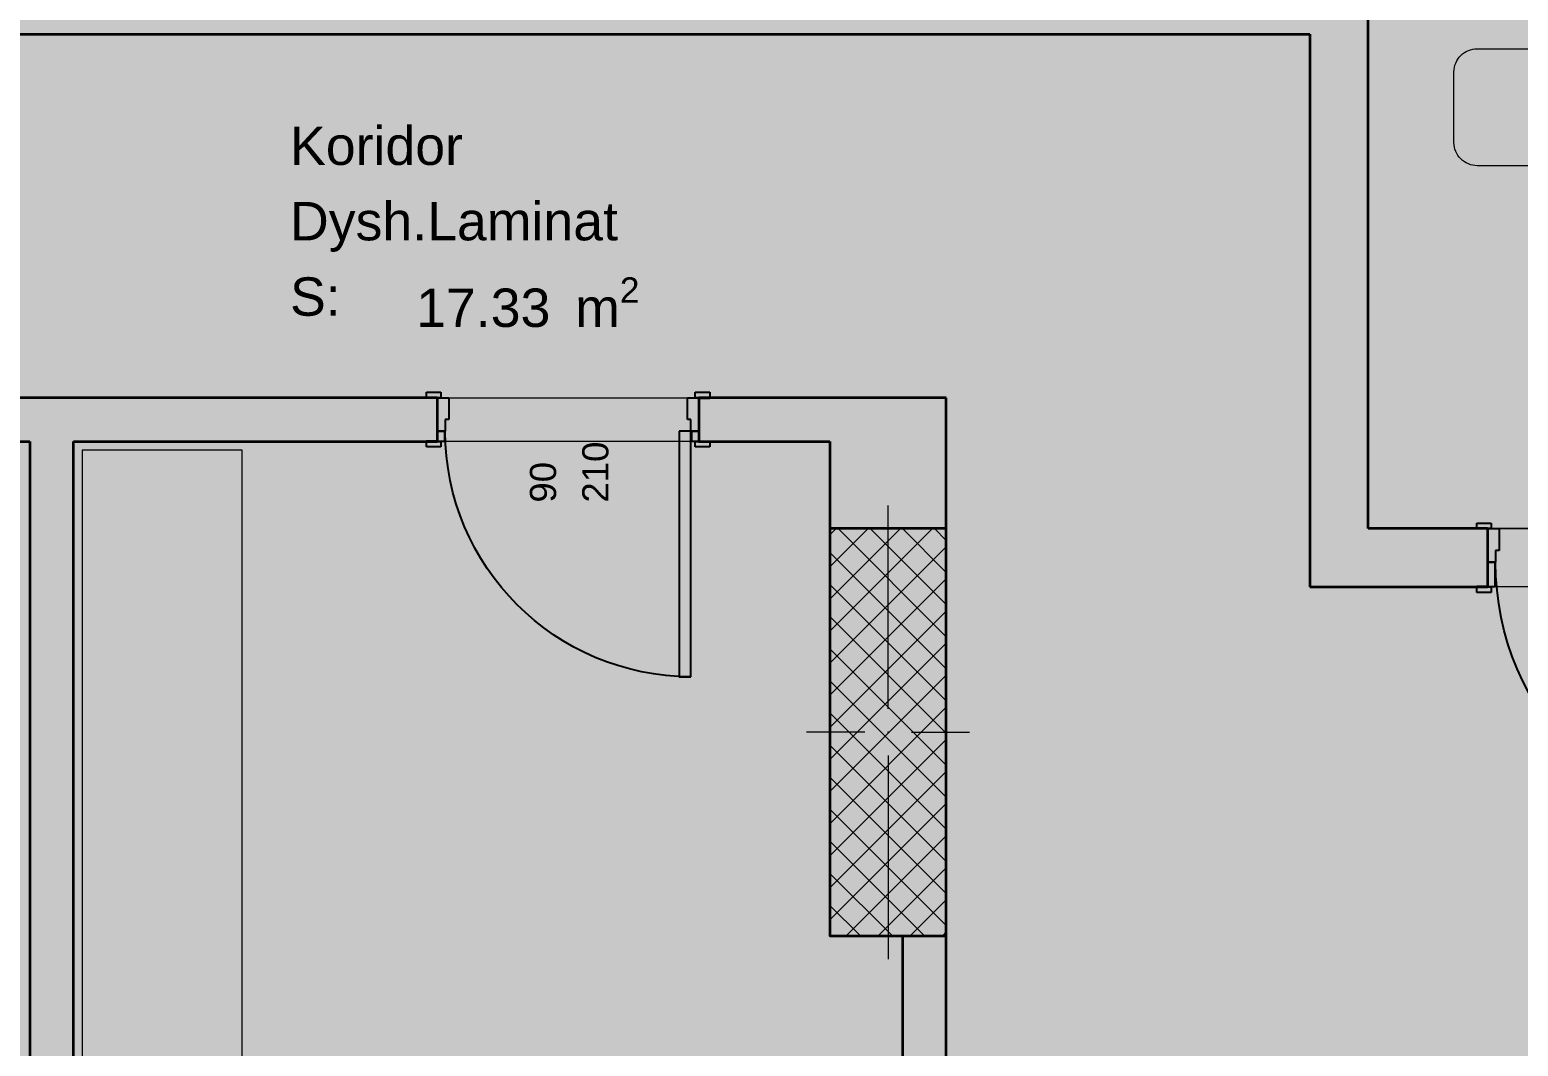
# Model space of a CAD drawing. Header units: millimetres. Extents: x 172821 to 253959, y -36092 to 17885.
# Drawn here: x 197711 to 202827, y -4596 to -1101 of the extents above; entities that cross this region are included whole.
import ezdxf
from ezdxf.enums import TextEntityAlignment as Align

# ---------------------------------------------------------------- set-up
doc = ezdxf.new("R2010")
doc.units = ezdxf.units.MM
doc.header["$MEASUREMENT"] = 0
for name, color, linetype, lineweight, true_color in [('A - Fill zone_Pen_No__102', 7, 'Continuous', 13, 0xcccccc), ('A - Fill zone_Pen_No__109', 7, 'Continuous', 13, 0xb4e4dc), ('A - Muret_Pen_No__166', 7, 'Continuous', 13, 0x97cbff), ('A - Muret_Pen_No__82', 7, 'Continuous', 20, 0xaaaaaa), ('ARCHICAD Door Markers_Pen_No__112', 7, 'Continuous', 13, 0xd5aaaa), ('Model Unit - Zone_Pen_No__102', 7, 'Continuous', 13, 0xcccccc)]:
    doc.layers.add(name, color=color, linetype=linetype, lineweight=lineweight, true_color=true_color)
for name, color, linetype, lineweight in [('A - Fill zone_Pen_No__19', 255, 'Continuous', 0), ('A - Fill zone_Pen_No__2', 8, 'Continuous', 15), ('A - Mobilimi_Pen_No__18', 9, 'Continuous', 15), ('A - Muret_Pen_No__22', 8, 'Continuous', 35), ('A - Shtyllat_Pen_No__101', 252, 'Continuous', 13), ('A - Shtyllat_Pen_No__22', 8, 'Continuous', 35), ('ARCHICAD Doors_Pen_No__42', 8, 'Continuous', 25), ('ARCHICAD Zone Stamps_Pen_No__101', 252, 'Continuous', 13)]:
    doc.layers.add(name, color=color, linetype=linetype, lineweight=lineweight)
for name, color, linetype in [('A - Muret', 7, 'Continuous'), ('A - Shtyllat', 7, 'Continuous'), ('Model Unit - Zone', 7, 'Continuous')]:
    doc.layers.add(name, color=color, linetype=linetype)
doc.styles.add('GENERATED_STYLE_2', font='arial.ttf')

# ---------------------------------------------------------------- blocks, each defined once
blk = doc.blocks.new('Koridor_Dysh.Laminat _27', base_point=(199181.7, -1766.6))
at = {"layer": 'ARCHICAD Zone Stamps_Pen_No__101', "color": 252, "lineweight": 13, "insert": (199039, -1952.3), "char_height": 132, "attachment_point": 1, "style": 'GENERATED_STYLE_2'}
blk.add_mtext('\\A1;{\\pql;\\pt0,6060;\\fArial|b0|i0|c0|p34;17.33\\fArial|b0|i0|c0|p34;\\A1{\\H.66x;\\S^  ;}\\fArial|b0|i0|c0|p34; m\\fArial|b0|i0|c0|p34;\\A1{\\H.66x;\\S2^  ;}}', dxfattribs=at)
at = {"layer": 'ARCHICAD Zone Stamps_Pen_No__101', "color": 252, "lineweight": 13, "style": 'GENERATED_STYLE_2'}
for tag, p in [('ROOM_NAME', (198605.5, -1433.8)), ('DUMMY_849', (199758, -1403.6)), ('DUMMY_850', (199758, -1662.9)), ('ROOM_NUMBER', (198605.5, -1693.1)), ('measuredAreaCode', (198605.5, -1952.3))]:
    blk.add_attdef(tag, text='', height=132, dxfattribs=at).set_placement(p, align=Align.TOP_LEFT)
blk = doc.blocks.new('Wall_33', base_point=(202111.1, -816.2))
at = {"layer": 'A - Muret_Pen_No__82', "linetype": 'Continuous', "lineweight": 0, "true_color": 0xd4d4d4}
for points in [[(202111.1, -936.2), (202311.1, -816.2), (202111.1, -816.2)], [(202111.1, -936.2), (202311.1, -936.2), (202311.1, -816.2)], [(202311.1, -2816.2), (202311.1, -936.2), (202111.1, -936.2), (202111.1, -2816.2)], [(202311.1, -2816.2), (202111.1, -3016.2), (202311.1, -3016.2)], [(202111.1, -2816.2), (202111.1, -3016.2), (202311.1, -2816.2)]]:
    blk.add_hatch(color=254, dxfattribs=at).paths.add_polyline_path(points)
at = {"layer": 'A - Muret_Pen_No__22', "color": 8, "linetype": 'Continuous', "lineweight": 35, "flags": 128}
for points in [[(202311.1, -816.2), (202111.1, -816.2)], [(202111.1, -936.2), (202111.1, -996.2)], [(202311.1, -2816.2), (202311.1, -1016.2)], [(202111.1, -1116.2), (202111.1, -3016.2)], [(202111.1, -3016.2), (202311.1, -3016.2)]]:
    blk.add_lwpolyline(points, dxfattribs=at)
blk = doc.blocks.new('Door 25_3')
at = {"layer": 'ARCHICAD Doors_Pen_No__42', "color": 8, "linetype": 'Continuous', "lineweight": 25}
for p, q in [((432, 0), (432, 944)), ((432, 944), (472, 944)), ((472, 944), (472, 0)), ((-487, 104), (-537, 104)), ((-537, 104), (-537, 85)), ((-487, 85), (-487, 104)), ((537, 104), (487, 104)), ((487, 104), (487, 85)), ((537, 85), (537, 104)), ((-537, 85), (-487, 85)), ((-500, 85), (-537, 85)), ((-500, 85), (-537, 85)), ((-475, 85), (-500, 85)), ((-500, 85), (-500, 0)), ((-500, 0), (-500, 85)), ((-500, 0), (-500, 85)), ((-475, 0), (-475, 85)), ((500, 85), (475, 85)), ((475, 85), (475, 0)), ((487, 85), (537, 85)), ((500, 0), (500, 85)), ((500, 0), (500, 85)), ((500, 0), (500, 85)), ((500, 85), (537, 85)), ((500, 85), (537, 85)), ((-500, 0), (-475, 0)), ((-472, 0), (-500, 0)), ((-500, 0), (-500, -115)), ((-500, -115), (-500, 0)), ((-500, -115), (-500, 0)), ((-472, -40), (-472, 0)), ((472, 0), (432, 0)), ((500, 0), (472, 0)), ((472, 0), (472, -40)), ((475, 0), (500, 0)), ((500, -115), (500, 0)), ((500, -115), (500, 0)), ((500, -115), (500, 0)), ((-460, -40), (-472, -40)), ((-460, -115), (-460, -40)), ((472, -40), (460, -40)), ((460, -40), (460, -115)), ((-487, -115), (-537, -115)), ((-537, -115), (-537, -134)), ((-500, -115), (-537, -115)), ((-500, -115), (-537, -115)), ((-537, -134), (-487, -134)), ((-500, -115), (-460, -115)), ((-487, -134), (-487, -115)), ((460, -115), (500, -115)), ((537, -115), (487, -115)), ((487, -115), (487, -134)), ((487, -134), (537, -134)), ((500, -115), (537, -115)), ((500, -115), (537, -115)), ((537, -134), (537, -115))]:
    blk.add_line(p, q, dxfattribs=at)
blk.add_arc((472, 0), 944, 90, 180, dxfattribs=at)
blk = doc.blocks.new('Wall_35', base_point=(209361.1, -2816.2))
at = {"layer": 'A - Muret_Pen_No__82', "linetype": 'Continuous', "lineweight": 0, "true_color": 0xd4d4d4}
blk.add_hatch(color=254, dxfattribs=at).paths.add_polyline_path([(202311.1, -2816.2), (202311.1, -3016.2), (202721.1, -3016.2), (202721.1, -2816.2)])
at = {"layer": 'A - Muret_Pen_No__22', "color": 8, "linetype": 'Continuous', "lineweight": 35}
for p, q in [((202721.1, -2816.2), (202684.1, -2816.2)), ((202721.1, -2816.2), (202721.1, -2931.2)), ((202721.1, -2931.2), (202721.1, -3016.2)), ((202721.1, -3016.2), (202684.1, -3016.2))]:
    blk.add_line(p, q, dxfattribs=at)
at = {"layer": 'A - Muret_Pen_No__22', "color": 8, "linetype": 'Continuous', "lineweight": 35, "flags": 128}
for points in [[(202721.1, -2816.2), (202311.1, -2816.2)], [(202311.1, -3016.2), (202721.1, -3016.2)]]:
    blk.add_lwpolyline(points, dxfattribs=at)
at = {"layer": 'ARCHICAD Doors_Pen_No__42', "color": 8, "linetype": 'Continuous', "lineweight": 25, "xscale": -1, "zscale": 1000, "rotation": 180}
blk.add_blockref('Door 25_3', (203221.1, -2931.2), dxfattribs=at)
blk = doc.blocks.new('Door 25')
at = {"layer": 'ARCHICAD Doors_Pen_No__42', "color": 8, "linetype": 'Continuous', "lineweight": 25}
for p, q in [((382, 0), (382, 844)), ((382, 844), (422, 844)), ((422, 844), (422, 0)), ((-437, 54), (-487, 54)), ((-487, 54), (-487, 35)), ((-437, 35), (-437, 54)), ((487, 54), (437, 54)), ((437, 54), (437, 35)), ((487, 35), (487, 54)), ((-487, 35), (-437, 35)), ((-450, 35), (-487, 35)), ((-450, 35), (-487, 35)), ((-425, 35), (-450, 35)), ((-450, 35), (-450, 0)), ((-450, 0), (-450, 35)), ((-450, 0), (-450, 35)), ((-450, 0), (-425, 0)), ((-422, 0), (-450, 0)), ((-450, 0), (-450, -115)), ((-450, -115), (-450, 0)), ((-450, -115), (-450, 0)), ((-425, 0), (-425, 35)), ((-422, -40), (-422, 0)), ((422, 0), (382, 0)), ((450, 0), (422, 0)), ((422, 0), (422, -40)), ((450, 35), (425, 35)), ((425, 35), (425, 0)), ((425, 0), (450, 0)), ((437, 35), (487, 35)), ((450, 0), (450, 35)), ((450, 0), (450, 35)), ((450, 0), (450, 35)), ((450, 35), (487, 35)), ((450, 35), (487, 35)), ((450, -115), (450, 0)), ((450, -115), (450, 0)), ((450, -115), (450, 0)), ((-410, -40), (-422, -40)), ((-410, -115), (-410, -40)), ((422, -40), (410, -40)), ((410, -40), (410, -115)), ((-437, -115), (-487, -115)), ((-487, -115), (-487, -134)), ((-450, -115), (-487, -115)), ((-450, -115), (-487, -115)), ((-487, -134), (-437, -134)), ((-450, -115), (-410, -115)), ((-437, -134), (-437, -115)), ((410, -115), (450, -115)), ((487, -115), (437, -115)), ((437, -115), (437, -134)), ((437, -134), (487, -134)), ((450, -115), (487, -115)), ((450, -115), (487, -115)), ((487, -134), (487, -115))]:
    blk.add_line(p, q, dxfattribs=at)
blk.add_arc((422, 0), 844, 90, 180, dxfattribs=at)
blk = doc.blocks.new('D Marker 22')
at = {"layer": 'ARCHICAD Door Markers_Pen_No__112', "color": 9, "lineweight": 13, "true_color": 0xd5aaaa, "style": 'GENERATED_STYLE_2'}
for tag, p in [('AC_MarkerText_3', (-165.9, -155.7)), ('AC_MarkerText_2', (14.1, -224))]:
    blk.add_attdef(tag, text='', height=90, rotation=270, dxfattribs=at).set_placement(p, align=Align.BOTTOM_LEFT)
blk = doc.blocks.new('Wall_36', base_point=(200461.1, -2366.2))
at = {"layer": 'A - Muret_Pen_No__82', "linetype": 'Continuous', "lineweight": 0, "true_color": 0xd4d4d4}
for points in [[(196461.1, -2366.2), (196461.1, -2516.2), (199111.1, -2516.2), (199111.1, -2366.2)], [(200461.1, -2366.2), (200011.1, -2366.2), (200011.1, -2516.2), (200461.1, -2516.2)]]:
    blk.add_hatch(color=254, dxfattribs=at).paths.add_polyline_path(points)
at = {"layer": 'A - Muret_Pen_No__22', "color": 8, "linetype": 'Continuous', "lineweight": 35}
for p, q in [((199111.1, -2366.2), (199074.1, -2366.2)), ((199111.1, -2366.2), (199111.1, -2481.2)), ((200011.1, -2366.2), (200048.1, -2366.2)), ((200011.1, -2366.2), (200011.1, -2481.2)), ((199111.1, -2481.2), (199111.1, -2516.2)), ((200011.1, -2481.2), (200011.1, -2516.2)), ((199111.1, -2516.2), (199074.1, -2516.2)), ((200011.1, -2516.2), (200048.1, -2516.2))]:
    blk.add_line(p, q, dxfattribs=at)
at = {"layer": 'A - Muret_Pen_No__22', "color": 8, "linetype": 'Continuous', "lineweight": 35, "flags": 128}
for points in [[(199111.1, -2366.2), (196461.1, -2366.2)], [(200461.1, -2366.2), (200011.1, -2366.2)], [(196461.1, -2516.2), (197711.1, -2516.2)], [(197861.1, -2516.2), (199111.1, -2516.2)], [(200011.1, -2516.2), (200461.1, -2516.2)]]:
    blk.add_lwpolyline(points, dxfattribs=at)
at = {"layer": 'ARCHICAD Door Markers_Pen_No__112', "color": 9, "lineweight": 13, "true_color": 0xd5aaaa}
ref = blk.add_blockref('D Marker 22', (199561.1, -2516.2), dxfattribs=dict(at, rotation=180))
ref.add_attrib('AC_MarkerText_2', '90', dxfattribs={"color": 9, "lineweight": 13, "true_color": 0xd5aaaa, "height": 90, "rotation": 90, "style": 'GENERATED_STYLE_2'}).set_placement((199546.9, -2726.8), align=Align.BOTTOM_LEFT)
ref.add_attrib('AC_MarkerText_3', '210', dxfattribs={"color": 9, "lineweight": 13, "true_color": 0xd5aaaa, "height": 90, "rotation": 90, "style": 'GENERATED_STYLE_2'}).set_placement((199726.9, -2726.8), align=Align.BOTTOM_LEFT)
at = {"layer": 'ARCHICAD Doors_Pen_No__42', "color": 8, "linetype": 'Continuous', "lineweight": 25, "xscale": -1, "zscale": 1000, "rotation": 180}
blk.add_blockref('Door 25', (199561.1, -2481.2), dxfattribs=at)
blk = doc.blocks.new('Wall_37', base_point=(200711.1, -2816.2))
at = {"layer": 'A - Muret_Pen_No__82', "linetype": 'Continuous', "lineweight": 0, "true_color": 0xd4d4d4}
blk.add_hatch(color=254, dxfattribs=at).paths.add_polyline_path([(200861.1, -4216.2), (200711.1, -4216.2), (200711.1, -6716.2), (200861.1, -6716.2)])
at = {"layer": 'A - Muret_Pen_No__22', "color": 8, "linetype": 'Continuous', "lineweight": 35, "flags": 128}
for points in [[(200711.1, -4216.2), (200711.1, -6716.2)], [(200861.1, -5142.2), (200861.1, -4216.2)], [(200861.1, -6716.2), (200861.1, -5292.2)]]:
    blk.add_lwpolyline(points, dxfattribs=at)
blk = doc.blocks.new('Wall_38', base_point=(197861.1, -2366.2))
at = {"layer": 'A - Muret_Pen_No__82', "linetype": 'Continuous', "lineweight": 0, "true_color": 0xd4d4d4}
for points in [[(197711.1, -2516.2), (197711.1, -6866.2), (197861.1, -6866.2), (197861.1, -2516.2)], [(197861.1, -7086.2), (197711.1, -7086.2), (197711.1, -7116.2), (197861.1, -7116.2)]]:
    blk.add_hatch(color=254, dxfattribs=at).paths.add_polyline_path(points)
at = {"layer": 'A - Muret_Pen_No__166', "color": 151, "linetype": 'Continuous', "lineweight": 13, "true_color": 0x97cbff}
blk.add_line((197711.1, -7116.2), (197861.1, -7116.2), dxfattribs=at)
at = {"layer": 'A - Muret_Pen_No__22', "color": 8, "linetype": 'Continuous', "lineweight": 35}
for p, q in [((197711.1, -7086.2), (197711.1, -7116.2)), ((197861.1, -7116.2), (197861.1, -7086.2))]:
    blk.add_line(p, q, dxfattribs=at)
at = {"layer": 'A - Muret_Pen_No__22', "color": 8, "linetype": 'Continuous', "lineweight": 35, "flags": 128}
for points in [[(197711.1, -2516.2), (197711.1, -6866.2)], [(197861.1, -6866.2), (197861.1, -2516.2)]]:
    blk.add_lwpolyline(points, dxfattribs=at)
blk = doc.blocks.new('Wall_55', base_point=(202111.1, -1116.2))
at = {"layer": 'A - Muret_Pen_No__82', "linetype": 'Continuous', "lineweight": 0, "true_color": 0xd4d4d4}
blk.add_hatch(color=254, dxfattribs=at).paths.add_polyline_path([(202111.1, -996.2), (195760.1, -996.2), (195760.1, -1116.2), (202111.1, -1116.2)])
at = {"layer": 'A - Muret_Pen_No__22', "color": 8, "linetype": 'Continuous', "lineweight": 35, "flags": 128}
blk.add_lwpolyline([(195760.1, -1116.2), (202111.1, -1116.2)], dxfattribs=at)
blk = doc.blocks.new('Wall_120', base_point=(200461.1, -2816.2))
at = {"layer": 'A - Muret_Pen_No__82', "linetype": 'Continuous', "lineweight": 0, "true_color": 0xd4d4d4}
for points in [[(200461.1, -2516.2), (200861.1, -2366.2), (200461.1, -2366.2)], [(200461.1, -2516.2), (200861.1, -2516.2), (200861.1, -2366.2)], [(200461.1, -2516.2), (200461.1, -2816.2), (200861.1, -2816.2), (200861.1, -2516.2)]]:
    blk.add_hatch(color=254, dxfattribs=at).paths.add_polyline_path(points)
at = {"layer": 'A - Muret_Pen_No__22', "color": 8, "linetype": 'Continuous', "lineweight": 35, "flags": 128}
for points in [[(200861.1, -2366.2), (200461.1, -2366.2)], [(200861.1, -2816.2), (200861.1, -2366.2)], [(200461.1, -2516.2), (200461.1, -2816.2)]]:
    blk.add_lwpolyline(points, dxfattribs=at)
blk = doc.blocks.new('Column_46', base_point=(200661.1, -3516.2))
at = {"layer": 'A - Shtyllat_Pen_No__101', "linetype": 'Continuous', "lineweight": 13}
h = blk.add_hatch(dxfattribs=at)
h.set_pattern_fill('Concrete_Block', color=252, style=0, pattern_type=2)
h.set_pattern_definition([(45, (0, 0), (-55.154327, 55.154327), []), (135, (0, 0), (55.154327, 55.154327), [])])
h.paths.add_polyline_path([(200861.1, -2816.2), (200461.1, -2816.2), (200461.1, -4216.2), (200861.1, -4216.2)])
at = {"layer": 'A - Shtyllat_Pen_No__101', "color": 252, "linetype": 'Continuous', "lineweight": 13}
for p, q in [((200661.1, -3436.2), (200661.1, -2736.2)), ((200581.1, -3516.2), (200381.1, -3516.2)), ((200741.1, -3516.2), (200941.1, -3516.2)), ((200661.1, -3596.2), (200661.1, -4296.2))]:
    blk.add_line(p, q, dxfattribs=at)
blk.add_point((200661.1, -3516.2), dxfattribs=at)
at = {"layer": 'A - Shtyllat_Pen_No__22', "color": 8, "linetype": 'Continuous', "lineweight": 35, "flags": 128}
blk.add_lwpolyline([(200861.1, -2816.2), (200461.1, -2816.2), (200461.1, -4216.2), (200861.1, -4216.2)], close=True, dxfattribs=at)
blk = doc.blocks.new('Dining Table 01 25_9')
at = {"layer": 'A - Mobilimi_Pen_No__18', "color": 9, "linetype": 'Continuous', "lineweight": 15}
for p, q in [((3220, 550), (0, 550)), ((0, 550), (0, 0)), ((3220, 0), (3220, 550)), ((0, 0), (3220, 0))]:
    blk.add_line(p, q, dxfattribs=at)
at = {"layer": 'A - Mobilimi_Pen_No__18', "color": 9, "linetype": 'Continuous', "lineweight": 15, "flags": 128}
blk.add_lwpolyline([(0, 0), (3220, 0), (3220, 550), (0, 550)], close=True, dxfattribs=at)

msp = doc.modelspace()

# ---------------------------------------------------------------- hatches: boundary and pattern name
at = {"layer": 'A - Fill zone_Pen_No__102', "linetype": 'Continuous', "lineweight": 0, "true_color": 0x333333}
msp.add_hatch(color=250, dxfattribs=at).paths.add_polyline_path([(190161.1, -966.2), (202311.1, -966.2), (202311.1, -2816.2), (209361.1, -2816.2), (209361.1, -10116.2), (200461.1, -10116.2), (200461.1, -7116.2), (195311.1, -7116.2), (195311.1, -8316.2), (191511.1, -8316.2), (191511.1, -7116.2), (191111.1, -7116.2), (191111.1, -3216.2), (190161.1, -3216.2)])
at = {"layer": 'A - Fill zone_Pen_No__109', "linetype": 'Continuous', "lineweight": 0, "true_color": 0xc6eae4}
msp.add_hatch(color=254, dxfattribs=at).paths.add_polyline_path([(202606, -1246.2, -0.414214), (202686, -1166.2), (203339.9, -1166.2, -0.414214), (203419.9, -1246.2), (203419.9, -1488.6, -0.414214), (203339.9, -1568.6), (202686, -1568.6, -0.414214), (202606, -1488.6)])
at = {"layer": 'A - Fill zone_Pen_No__19', "linetype": 'Continuous', "lineweight": 0, "true_color": 0x3f3f3f}
msp.add_hatch(color=250, dxfattribs=at).paths.add_polyline_path([(202311.1, -2816.2), (202311.1, -1016.2), (223211.1, -1016.2), (223211.1, -2816.2), (216536.1, -2816.2), (216536.1, -6741.2), (218286.1, -6741.2), (218286.1, -8866.2), (218411.1, -8866.2), (218411.1, -10116.2), (213111.1, -10116.2), (211161.1, -10116.2), (211161.1, -17436.2), (209361.1, -17436.2), (209361.1, -2816.2)])

# ---------------------------------------------------------------- linework, layer by layer
at = {"layer": 'A - Fill zone_Pen_No__2', "color": 8, "linetype": 'Continuous', "lineweight": 15, "flags": 128}
for points in [[(190161.1, -966.2), (202311.1, -966.2), (202311.1, -2816.2), (209361.1, -2816.2), (209361.1, -10116.2), (200461.1, -10116.2), (200461.1, -7116.2), (195311.1, -7116.2), (195311.1, -8316.2), (191511.1, -8316.2), (191511.1, -7116.2), (191111.1, -7116.2), (191111.1, -3216.2), (190161.1, -3216.2)], [(202311.1, -2816.2), (202311.1, -1016.2), (223211.1, -1016.2), (223211.1, -2816.2), (216536.1, -2816.2), (216536.1, -6741.2), (218286.1, -6741.2), (218286.1, -8866.2), (218411.1, -8866.2), (218411.1, -10116.2), (213111.1, -10116.2), (211161.1, -10116.2), (211161.1, -17436.2), (209361.1, -17436.2), (209361.1, -2816.2)]]:
    msp.add_lwpolyline(points, close=True, dxfattribs=at)
msp.add_lwpolyline([(202606, -1246.2, -0.414214), (202686, -1166.2), (203339.9, -1166.2, -0.414214), (203419.9, -1246.2), (203419.9, -1488.6, -0.414214), (203339.9, -1568.6), (202686, -1568.6, -0.414214), (202606, -1488.6)], format="xyb", close=True, dxfattribs=at)
at = {"layer": 'Model Unit - Zone_Pen_No__102', "color": 254, "linetype": 'Continuous', "lineweight": 13, "true_color": 0xcccccc, "flags": 128}
for points in [[(194611.1, -2366.2), (200861.1, -2366.2), (200861.1, -5142.2), (204251.1, -5142.2), (204251.1, -4142.2), (203821.1, -4142.2), (203821.1, -3992.2), (204251.1, -3992.2), (204251.1, -3016.2), (202111.1, -3016.2), (202111.1, -1116.2), (194611.1, -1116.2)], [(197861.1, -6866.2), (200461.1, -6866.2), (200461.1, -6716.2), (200711.1, -6716.2), (200711.1, -4216.2), (200461.1, -4216.2), (200461.1, -2516.2), (197861.1, -2516.2)]]:
    msp.add_lwpolyline(points, close=True, dxfattribs=at)

# ---------------------------------------------------------------- block references
at = {"layer": 'A - Mobilimi_Pen_No__18', "color": 9, "linetype": 'Continuous', "lineweight": 15, "zscale": 1000, "rotation": 89.99999999999999}
msp.add_blockref('Dining Table 01 25_9', (198441.1, -5766.2), dxfattribs=at)
at = {"layer": 'A - Muret', "color": 8, "lineweight": 35}
for name, p in [('Wall_33', (202111.1, -816.2)), ('Wall_55', (202111.1, -1116.2)), ('Wall_36', (200461.1, -2366.2)), ('Wall_120', (200461.1, -2816.2)), ('Wall_38', (197861.1, -2366.2)), ('Wall_35', (209361.1, -2816.2)), ('Wall_37', (200711.1, -2816.2))]:
    msp.add_blockref(name, p, dxfattribs=at)
at = {"layer": 'A - Shtyllat', "color": 8, "lineweight": 35}
msp.add_blockref('Column_46', (200661.1, -3516.2), dxfattribs=at)
at = {"layer": 'Model Unit - Zone', "color": 252, "linetype": 'Continuous', "lineweight": 13}
msp.add_blockref('Koridor_Dysh.Laminat _27', (199181.7, -1766.6), dxfattribs=at).add_auto_attribs({'ROOM_NAME': 'Koridor', 'ROOM_NUMBER': 'Dysh.Laminat ', 'measuredAreaCode': 'S: '})

doc.saveas('drawing.dxf')
